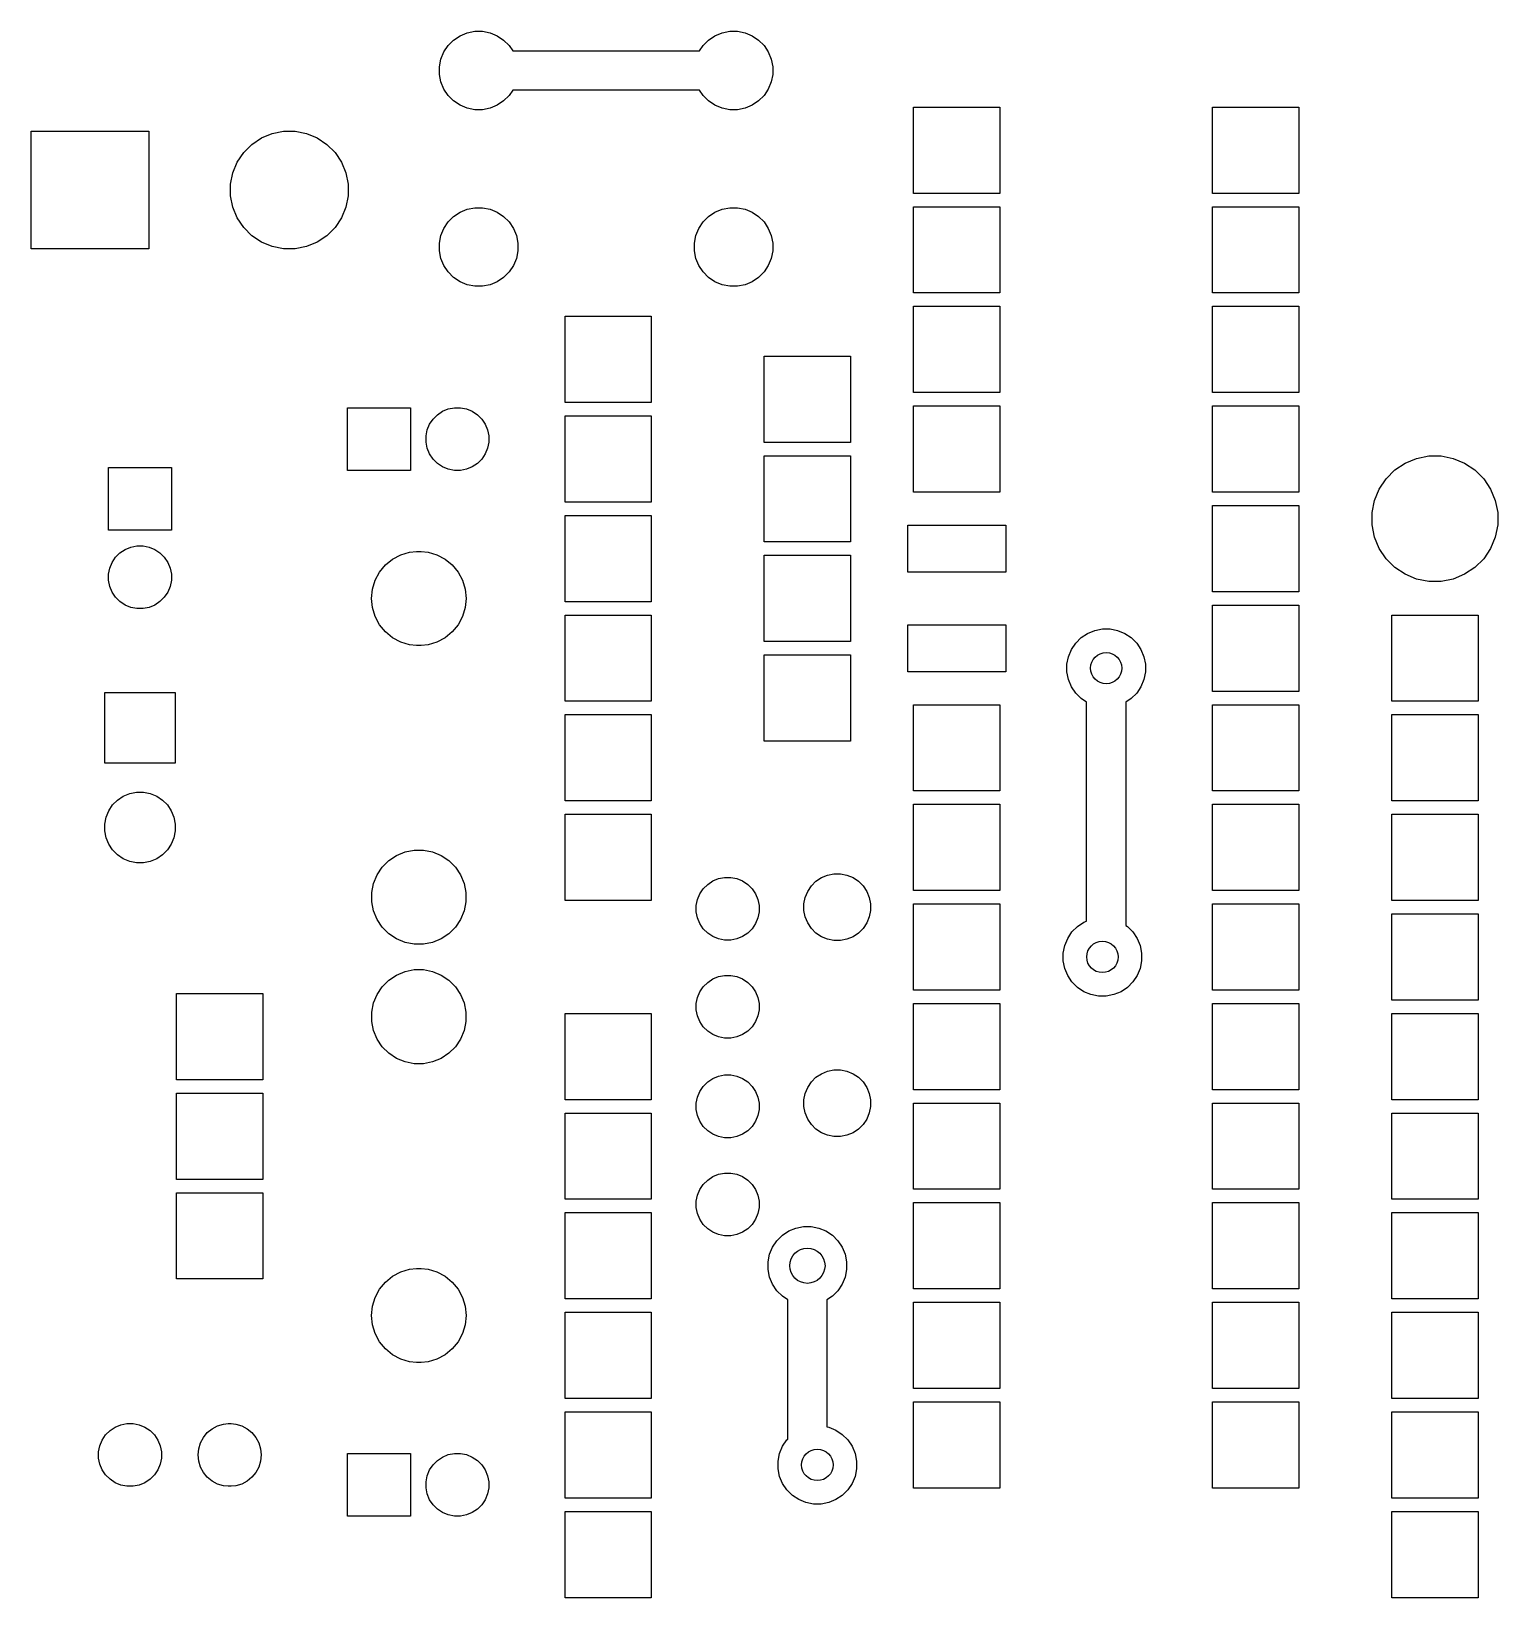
# Model space of a CAD drawing. Extents: x 42.1 to 123.4, y -108.2 to -41.2.
# Drawn here: x 82.57 to 119.96, y -81.62 to -41.67 of the extents above; entities that cross this region are included whole.
import ezdxf

# ---------------------------------------------------------------- set-up
doc = ezdxf.new("R2010")
doc.units = 0
doc.header["$MEASUREMENT"] = 0
doc.layers.add('BLACK', color=7, linetype='CONTINUOUS')

msp = doc.modelspace()

# ---------------------------------------------------------------- linework, layer by layer
at = {"layer": 'BLACK', "linetype": 'CONTINUOUS'}
for p, q in [((93.2032, -42.0345), (93.3425, -41.8952)), ((93.3425, -41.8952), (93.5063, -41.7858)), ((93.5063, -41.7858), (93.6883, -41.7104)), ((93.6883, -41.7104), (93.8815, -41.672)), ((93.8815, -41.672), (94.0785, -41.672)), ((94.0785, -41.672), (94.2717, -41.7104)), ((94.2717, -41.7104), (94.4537, -41.7858)), ((94.4537, -41.7858), (94.6175, -41.8952)), ((94.6175, -41.8952), (94.7568, -42.0345)), ((99.7032, -42.0345), (99.8425, -41.8952)), ((99.8425, -41.8952), (100.006, -41.7858)), ((100.006, -41.7858), (100.188, -41.7104)), ((100.188, -41.7104), (100.382, -41.672)), ((100.382, -41.672), (100.578, -41.672)), ((100.578, -41.672), (100.772, -41.7104)), ((100.772, -41.7104), (100.954, -41.7858)), ((100.954, -41.7858), (101.117, -41.8952)), ((101.117, -41.8952), (101.257, -42.0345)), ((93.0184, -42.3803), (93.0938, -42.1983)), ((93.0938, -42.1983), (93.2032, -42.0345)), ((94.7568, -42.0345), (94.8486, -42.172)), ((94.8486, -42.172), (99.6114, -42.172)), ((99.6114, -42.172), (99.7032, -42.0345)), ((101.257, -42.0345), (101.366, -42.1983)), ((101.366, -42.1983), (101.442, -42.3803)), ((92.98, -42.5735), (93.0184, -42.3803)), ((92.98, -42.7705), (92.98, -42.5735)), ((101.442, -42.3803), (101.48, -42.5735)), ((101.48, -42.5735), (101.48, -42.7705)), ((93.0184, -42.9637), (92.98, -42.7705)), ((93.0938, -43.1457), (93.0184, -42.9637)), ((101.442, -42.9637), (101.366, -43.1457)), ((101.48, -42.7705), (101.442, -42.9637)), ((93.2032, -43.3095), (93.0938, -43.1457)), ((93.3425, -43.4488), (93.2032, -43.3095)), ((93.5063, -43.5582), (93.3425, -43.4488)), ((94.6175, -43.4488), (94.4537, -43.5582)), ((94.7568, -43.3095), (94.6175, -43.4488)), ((94.8486, -43.172), (94.7568, -43.3095)), ((99.6114, -43.172), (94.8486, -43.172)), ((99.7032, -43.3095), (99.6114, -43.172)), ((99.8425, -43.4488), (99.7032, -43.3095)), ((100.006, -43.5582), (99.8425, -43.4488)), ((101.117, -43.4488), (100.954, -43.5582)), ((101.257, -43.3095), (101.117, -43.4488)), ((101.366, -43.1457), (101.257, -43.3095)), ((93.6883, -43.6336), (93.5063, -43.5582)), ((93.8815, -43.672), (93.6883, -43.6336)), ((94.0785, -43.672), (93.8815, -43.672)), ((94.2717, -43.6336), (94.0785, -43.672)), ((94.4537, -43.5582), (94.2717, -43.6336)), ((100.188, -43.6336), (100.006, -43.5582)), ((100.382, -43.672), (100.188, -43.6336)), ((100.578, -43.672), (100.382, -43.672)), ((100.772, -43.6336), (100.578, -43.672)), ((100.954, -43.5582), (100.772, -43.6336)), ((105.072, -45.804), (105.072, -43.604)), ((105.072, -43.604), (107.272, -43.604)), ((107.272, -43.604), (107.272, -45.804)), ((112.692, -45.804), (112.692, -43.604)), ((112.692, -43.604), (114.892, -43.604)), ((114.892, -43.604), (114.892, -45.804)), ((82.574, -47.22), (82.574, -44.22)), ((82.574, -44.22), (85.574, -44.22)), ((85.574, -44.22), (85.574, -47.22)), ((88.4435, -44.3907), (88.7165, -44.2776)), ((88.7165, -44.2776), (89.0063, -44.22)), ((89.0063, -44.22), (89.3017, -44.22)), ((89.3017, -44.22), (89.5915, -44.2776)), ((89.5915, -44.2776), (89.8645, -44.3907)), ((87.9889, -44.7638), (88.1978, -44.5549)), ((88.1978, -44.5549), (88.4435, -44.3907)), ((89.8645, -44.3907), (90.1102, -44.5549)), ((90.1102, -44.5549), (90.3191, -44.7638)), ((87.7116, -45.2825), (87.8247, -45.0095)), ((87.8247, -45.0095), (87.9889, -44.7638)), ((90.3191, -44.7638), (90.4833, -45.0095)), ((90.4833, -45.0095), (90.5964, -45.2825)), ((87.654, -45.5723), (87.7116, -45.2825)), ((90.5964, -45.2825), (90.654, -45.5723)), ((87.654, -45.8677), (87.654, -45.5723)), ((87.7116, -46.1575), (87.654, -45.8677)), ((90.654, -45.8677), (90.5964, -46.1575)), ((90.654, -45.5723), (90.654, -45.8677)), ((107.272, -45.804), (105.072, -45.804)), ((114.892, -45.804), (112.692, -45.804)), ((87.8247, -46.4305), (87.7116, -46.1575)), ((90.5964, -46.1575), (90.4833, -46.4305)), ((93.3425, -46.3952), (93.5063, -46.2858)), ((93.5063, -46.2858), (93.6883, -46.2104)), ((93.6883, -46.2104), (93.8815, -46.172)), ((93.8815, -46.172), (94.0785, -46.172)), ((94.0785, -46.172), (94.2717, -46.2104)), ((94.2717, -46.2104), (94.4537, -46.2858)), ((94.4537, -46.2858), (94.6175, -46.3952)), ((99.8425, -46.3952), (100.006, -46.2858)), ((100.006, -46.2858), (100.188, -46.2104)), ((100.188, -46.2104), (100.382, -46.172)), ((100.382, -46.172), (100.578, -46.172)), ((100.578, -46.172), (100.772, -46.2104)), ((100.772, -46.2104), (100.954, -46.2858)), ((100.954, -46.2858), (101.117, -46.3952)), ((105.072, -48.344), (105.072, -46.144)), ((105.072, -46.144), (107.272, -46.144)), ((107.272, -46.144), (107.272, -48.344)), ((112.692, -48.344), (112.692, -46.144)), ((112.692, -46.144), (114.892, -46.144)), ((114.892, -46.144), (114.892, -48.344)), ((87.9889, -46.6762), (87.8247, -46.4305)), ((88.1978, -46.8851), (87.9889, -46.6762)), ((90.3191, -46.6762), (90.1102, -46.8851)), ((90.4833, -46.4305), (90.3191, -46.6762)), ((93.0184, -46.8803), (93.0938, -46.6983)), ((93.0938, -46.6983), (93.2032, -46.5345)), ((93.2032, -46.5345), (93.3425, -46.3952)), ((94.6175, -46.3952), (94.7568, -46.5345)), ((94.7568, -46.5345), (94.8662, -46.6983)), ((94.8662, -46.6983), (94.9416, -46.8803)), ((99.5184, -46.8803), (99.5938, -46.6983)), ((99.5938, -46.6983), (99.7032, -46.5345)), ((99.7032, -46.5345), (99.8425, -46.3952)), ((101.117, -46.3952), (101.257, -46.5345)), ((101.257, -46.5345), (101.366, -46.6983)), ((101.366, -46.6983), (101.442, -46.8803)), ((88.4435, -47.0493), (88.1978, -46.8851)), ((88.7165, -47.1624), (88.4435, -47.0493)), ((89.8645, -47.0493), (89.5915, -47.1624)), ((90.1102, -46.8851), (89.8645, -47.0493)), ((92.98, -47.0735), (93.0184, -46.8803)), ((92.98, -47.2705), (92.98, -47.0735)), ((94.9416, -46.8803), (94.98, -47.0735)), ((94.98, -47.0735), (94.98, -47.2705)), ((99.48, -47.0735), (99.5184, -46.8803)), ((99.48, -47.2705), (99.48, -47.0735)), ((101.442, -46.8803), (101.48, -47.0735)), ((101.48, -47.0735), (101.48, -47.2705)), ((85.574, -47.22), (82.574, -47.22)), ((89.0063, -47.22), (88.7165, -47.1624)), ((89.3017, -47.22), (89.0063, -47.22)), ((89.5915, -47.1624), (89.3017, -47.22)), ((93.0184, -47.4637), (92.98, -47.2705)), ((93.0938, -47.6457), (93.0184, -47.4637)), ((94.9416, -47.4637), (94.8662, -47.6457)), ((94.98, -47.2705), (94.9416, -47.4637)), ((99.5184, -47.4637), (99.48, -47.2705)), ((99.5938, -47.6457), (99.5184, -47.4637)), ((101.442, -47.4637), (101.366, -47.6457)), ((101.48, -47.2705), (101.442, -47.4637)), ((93.2032, -47.8095), (93.0938, -47.6457)), ((93.3425, -47.9488), (93.2032, -47.8095)), ((94.7568, -47.8095), (94.6175, -47.9488)), ((94.8662, -47.6457), (94.7568, -47.8095)), ((99.7032, -47.8095), (99.5938, -47.6457)), ((99.8425, -47.9488), (99.7032, -47.8095)), ((101.257, -47.8095), (101.117, -47.9488)), ((101.366, -47.6457), (101.257, -47.8095)), ((93.5063, -48.0582), (93.3425, -47.9488)), ((93.6883, -48.1336), (93.5063, -48.0582)), ((93.8815, -48.172), (93.6883, -48.1336)), ((94.0785, -48.172), (93.8815, -48.172)), ((94.2717, -48.1336), (94.0785, -48.172)), ((94.4537, -48.0582), (94.2717, -48.1336)), ((94.6175, -47.9488), (94.4537, -48.0582)), ((100.006, -48.0582), (99.8425, -47.9488)), ((100.188, -48.1336), (100.006, -48.0582)), ((100.382, -48.172), (100.188, -48.1336)), ((100.578, -48.172), (100.382, -48.172)), ((100.772, -48.1336), (100.578, -48.172)), ((100.954, -48.0582), (100.772, -48.1336)), ((101.117, -47.9488), (100.954, -48.0582)), ((107.272, -48.344), (105.072, -48.344)), ((105.072, -50.884), (105.072, -48.684)), ((105.072, -48.684), (107.272, -48.684)), ((107.272, -48.684), (107.272, -50.884)), ((114.892, -48.344), (112.692, -48.344)), ((112.692, -50.884), (112.692, -48.684)), ((112.692, -48.684), (114.892, -48.684)), ((114.892, -48.684), (114.892, -50.884)), ((96.182, -51.138), (96.182, -48.938)), ((96.182, -48.938), (98.382, -48.938)), ((98.382, -48.938), (98.382, -51.138)), ((101.262, -52.154), (101.262, -49.954)), ((101.262, -49.954), (103.462, -49.954)), ((103.462, -49.954), (103.462, -52.154)), ((107.272, -50.884), (105.072, -50.884)), ((114.892, -50.884), (112.692, -50.884)), ((90.64, -52.87), (90.64, -51.27)), ((90.64, -51.27), (92.24, -51.27)), ((92.24, -51.27), (92.24, -52.87)), ((92.8186, -51.56), (92.93, -51.4486)), ((92.93, -51.4486), (93.0611, -51.361)), ((93.0611, -51.361), (93.2066, -51.3007)), ((93.2066, -51.3007), (93.3612, -51.27)), ((93.3612, -51.27), (93.5188, -51.27)), ((93.5188, -51.27), (93.6734, -51.3007)), ((93.6734, -51.3007), (93.8189, -51.361)), ((93.8189, -51.361), (93.95, -51.4486)), ((93.95, -51.4486), (94.0614, -51.56)), ((98.382, -51.138), (96.182, -51.138)), ((96.182, -53.678), (96.182, -51.478)), ((96.182, -51.478), (98.382, -51.478)), ((98.382, -51.478), (98.382, -53.678)), ((105.072, -53.424), (105.072, -51.224)), ((105.072, -51.224), (107.272, -51.224)), ((107.272, -51.224), (107.272, -53.424)), ((112.692, -53.424), (112.692, -51.224)), ((112.692, -51.224), (114.892, -51.224)), ((114.892, -51.224), (114.892, -53.424)), ((92.64, -51.9912), (92.6707, -51.8366)), ((92.6707, -51.8366), (92.731, -51.6911)), ((92.731, -51.6911), (92.8186, -51.56)), ((94.0614, -51.56), (94.149, -51.6911)), ((94.149, -51.6911), (94.2093, -51.8366)), ((94.2093, -51.8366), (94.24, -51.9912)), ((92.64, -52.1488), (92.64, -51.9912)), ((92.6707, -52.3034), (92.64, -52.1488)), ((92.731, -52.4489), (92.6707, -52.3034)), ((94.2093, -52.3034), (94.149, -52.4489)), ((94.24, -52.1488), (94.2093, -52.3034)), ((94.24, -51.9912), (94.24, -52.1488)), ((103.462, -52.154), (101.262, -52.154)), ((92.8186, -52.58), (92.731, -52.4489)), ((92.93, -52.6914), (92.8186, -52.58)), ((93.0611, -52.779), (92.93, -52.6914)), ((93.95, -52.6914), (93.8189, -52.779)), ((94.0614, -52.58), (93.95, -52.6914)), ((94.149, -52.4489), (94.0614, -52.58)), ((101.262, -54.694), (101.262, -52.494)), ((101.262, -52.494), (103.462, -52.494)), ((103.462, -52.494), (103.462, -54.694)), ((117.344, -52.8592), (117.606, -52.6841)), ((117.606, -52.6841), (117.897, -52.5635)), ((117.897, -52.5635), (118.206, -52.502)), ((118.206, -52.502), (118.522, -52.502)), ((118.522, -52.502), (118.831, -52.5635)), ((118.831, -52.5635), (119.122, -52.6841)), ((119.122, -52.6841), (119.384, -52.8592)), ((84.544, -54.394), (84.544, -52.794)), ((84.544, -52.794), (86.144, -52.794)), ((86.144, -52.794), (86.144, -54.394)), ((92.24, -52.87), (90.64, -52.87)), ((93.2066, -52.8393), (93.0611, -52.779)), ((93.3612, -52.87), (93.2066, -52.8393)), ((93.5188, -52.87), (93.3612, -52.87)), ((93.6734, -52.8393), (93.5188, -52.87)), ((93.8189, -52.779), (93.6734, -52.8393)), ((116.946, -53.3441), (117.121, -53.0821)), ((117.121, -53.0821), (117.344, -52.8592)), ((119.384, -52.8592), (119.607, -53.0821)), ((119.607, -53.0821), (119.782, -53.3441)), ((107.272, -53.424), (105.072, -53.424)), ((114.892, -53.424), (112.692, -53.424)), ((116.825, -53.6353), (116.946, -53.3441)), ((119.782, -53.3441), (119.903, -53.6353)), ((98.382, -53.678), (96.182, -53.678)), ((112.692, -55.964), (112.692, -53.764)), ((112.692, -53.764), (114.892, -53.764)), ((114.892, -53.764), (114.892, -55.964)), ((116.764, -53.9444), (116.825, -53.6353)), ((119.903, -53.6353), (119.964, -53.9444)), ((96.182, -56.218), (96.182, -54.018)), ((96.182, -54.018), (98.382, -54.018)), ((98.382, -54.018), (98.382, -56.218)), ((104.922, -55.464), (104.922, -54.264)), ((104.922, -54.264), (107.422, -54.264)), ((107.422, -54.264), (107.422, -55.464)), ((116.764, -54.2596), (116.764, -53.9444)), ((116.825, -54.5687), (116.764, -54.2596)), ((119.964, -54.2596), (119.903, -54.5687)), ((119.964, -53.9444), (119.964, -54.2596)), ((86.144, -54.394), (84.544, -54.394)), ((103.462, -54.694), (101.262, -54.694)), ((116.946, -54.8599), (116.825, -54.5687)), ((119.903, -54.5687), (119.782, -54.8599)), ((84.635, -55.2151), (84.7226, -55.084)), ((84.7226, -55.084), (84.834, -54.9726)), ((84.834, -54.9726), (84.9651, -54.885)), ((84.9651, -54.885), (85.1106, -54.8247)), ((85.1106, -54.8247), (85.2652, -54.794)), ((85.2652, -54.794), (85.4228, -54.794)), ((85.4228, -54.794), (85.5774, -54.8247)), ((85.5774, -54.8247), (85.7229, -54.885)), ((85.7229, -54.885), (85.854, -54.9726)), ((85.854, -54.9726), (85.9654, -55.084)), ((85.9654, -55.084), (86.053, -55.2151)), ((91.7861, -55.1314), (91.9946, -55.02)), ((91.9946, -55.02), (92.2208, -54.9514)), ((92.2208, -54.9514), (92.397, -54.934)), ((92.397, -54.934), (92.5149, -54.934)), ((92.5149, -54.934), (92.6912, -54.9514)), ((92.6912, -54.9514), (92.9174, -55.02)), ((92.9174, -55.02), (93.1259, -55.1314)), ((101.262, -57.234), (101.262, -55.034)), ((101.262, -55.034), (103.462, -55.034)), ((103.462, -55.034), (103.462, -57.234)), ((117.121, -55.1219), (116.946, -54.8599)), ((117.344, -55.3448), (117.121, -55.1219)), ((119.607, -55.1219), (119.384, -55.3448)), ((119.782, -54.8599), (119.607, -55.1219)), ((84.544, -55.5152), (84.5747, -55.3606)), ((84.544, -55.6728), (84.544, -55.5152)), ((84.5747, -55.3606), (84.635, -55.2151)), ((86.053, -55.2151), (86.1133, -55.3606)), ((86.1133, -55.3606), (86.144, -55.5152)), ((86.144, -55.5152), (86.144, -55.6728)), ((91.342, -55.6726), (91.4534, -55.4641)), ((91.4534, -55.4641), (91.6034, -55.2814)), ((91.6034, -55.2814), (91.7861, -55.1314)), ((93.1259, -55.1314), (93.3086, -55.2814)), ((93.3086, -55.2814), (93.4586, -55.4641)), ((93.4586, -55.4641), (93.57, -55.6726)), ((107.422, -55.464), (104.922, -55.464)), ((117.606, -55.5199), (117.344, -55.3448)), ((117.897, -55.6405), (117.606, -55.5199)), ((119.122, -55.5199), (118.831, -55.6405)), ((119.384, -55.3448), (119.122, -55.5199)), ((84.5747, -55.8274), (84.544, -55.6728)), ((84.635, -55.9729), (84.5747, -55.8274)), ((86.1133, -55.8274), (86.053, -55.9729)), ((86.144, -55.6728), (86.1133, -55.8274)), ((91.2502, -56.134), (91.2734, -55.8988)), ((91.2734, -55.8988), (91.342, -55.6726)), ((93.57, -55.6726), (93.6386, -55.8988)), ((93.6386, -55.8988), (93.6618, -56.134)), ((118.206, -55.702), (117.897, -55.6405)), ((118.522, -55.702), (118.206, -55.702)), ((118.831, -55.6405), (118.522, -55.702)), ((84.7226, -56.104), (84.635, -55.9729)), ((84.834, -56.2154), (84.7226, -56.104)), ((84.9651, -56.303), (84.834, -56.2154)), ((85.1106, -56.3633), (84.9651, -56.303)), ((85.7229, -56.303), (85.5774, -56.3633)), ((85.854, -56.2154), (85.7229, -56.303)), ((85.9654, -56.104), (85.854, -56.2154)), ((86.053, -55.9729), (85.9654, -56.104)), ((91.2734, -56.3692), (91.2502, -56.134)), ((93.6618, -56.134), (93.6386, -56.3692)), ((98.382, -56.218), (96.182, -56.218)), ((114.892, -55.964), (112.692, -55.964)), ((112.692, -58.504), (112.692, -56.304)), ((112.692, -56.304), (114.892, -56.304)), ((114.892, -56.304), (114.892, -58.504)), ((85.2652, -56.394), (85.1106, -56.3633)), ((85.4228, -56.394), (85.2652, -56.394)), ((85.5774, -56.3633), (85.4228, -56.394)), ((91.342, -56.5954), (91.2734, -56.3692)), ((91.4534, -56.8039), (91.342, -56.5954)), ((93.57, -56.5954), (93.4586, -56.8039)), ((93.6386, -56.3692), (93.57, -56.5954)), ((96.182, -58.758), (96.182, -56.558)), ((96.182, -56.558), (98.382, -56.558)), ((98.382, -56.558), (98.382, -58.758)), ((117.264, -58.758), (117.264, -56.558)), ((117.264, -56.558), (119.464, -56.558)), ((119.464, -56.558), (119.464, -58.758)), ((91.6034, -56.9866), (91.4534, -56.8039)), ((91.7861, -57.1366), (91.6034, -56.9866)), ((93.3086, -56.9866), (93.1259, -57.1366)), ((93.4586, -56.8039), (93.3086, -56.9866)), ((104.922, -58.004), (104.922, -56.804)), ((104.922, -56.804), (107.422, -56.804)), ((107.422, -56.804), (107.422, -58.004)), ((109.345, -57.1352), (109.508, -57.0258)), ((109.508, -57.0258), (109.69, -56.9504)), ((109.69, -56.9504), (109.884, -56.912)), ((109.884, -56.912), (110.08, -56.912)), ((110.08, -56.912), (110.274, -56.9504)), ((110.274, -56.9504), (110.456, -57.0258)), ((110.456, -57.0258), (110.619, -57.1352)), ((91.9946, -57.248), (91.7861, -57.1366)), ((92.2208, -57.3166), (91.9946, -57.248)), ((92.397, -57.334), (92.2208, -57.3166)), ((92.5149, -57.334), (92.397, -57.334)), ((92.6912, -57.3166), (92.5149, -57.334)), ((92.9174, -57.248), (92.6912, -57.3166)), ((93.1259, -57.1366), (92.9174, -57.248)), ((103.462, -57.234), (101.262, -57.234)), ((109.02, -57.6203), (109.096, -57.4383)), ((109.096, -57.4383), (109.205, -57.2745)), ((109.205, -57.2745), (109.345, -57.1352)), ((110.619, -57.1352), (110.759, -57.2745)), ((110.759, -57.2745), (110.868, -57.4383)), ((110.868, -57.4383), (110.944, -57.6203)), ((101.262, -59.774), (101.262, -57.574)), ((101.262, -57.574), (103.462, -57.574)), ((103.462, -57.574), (103.462, -59.774)), ((108.982, -57.8135), (109.02, -57.6203)), ((108.982, -58.0105), (108.982, -57.8135)), ((110.944, -57.6203), (110.982, -57.8135)), ((110.982, -57.8135), (110.982, -58.0105)), ((107.422, -58.004), (104.922, -58.004)), ((109.02, -58.2037), (108.982, -58.0105)), ((109.096, -58.3857), (109.02, -58.2037)), ((110.944, -58.2037), (110.868, -58.3857)), ((110.982, -58.0105), (110.944, -58.2037)), ((84.444, -60.336), (84.444, -58.536)), ((84.444, -58.536), (86.244, -58.536)), ((86.244, -58.536), (86.244, -60.336)), ((109.205, -58.5495), (109.096, -58.3857)), ((109.345, -58.6888), (109.205, -58.5495)), ((109.482, -58.7806), (109.345, -58.6888)), ((110.619, -58.6888), (110.482, -58.7806)), ((110.759, -58.5495), (110.619, -58.6888)), ((110.868, -58.3857), (110.759, -58.5495)), ((114.892, -58.504), (112.692, -58.504)), ((98.382, -58.758), (96.182, -58.758)), ((96.182, -61.298), (96.182, -59.098)), ((96.182, -59.098), (98.382, -59.098)), ((98.382, -59.098), (98.382, -61.298)), ((105.072, -61.044), (105.072, -58.844)), ((105.072, -58.844), (107.272, -58.844)), ((107.272, -58.844), (107.272, -61.044)), ((109.482, -64.3629), (109.482, -58.7806)), ((110.482, -58.7806), (110.482, -64.4735)), ((112.692, -61.044), (112.692, -58.844)), ((112.692, -58.844), (114.892, -58.844)), ((114.892, -58.844), (114.892, -61.044)), ((119.464, -58.758), (117.264, -58.758)), ((117.264, -61.298), (117.264, -59.098)), ((117.264, -59.098), (119.464, -59.098)), ((119.464, -59.098), (119.464, -61.298)), ((103.462, -59.774), (101.262, -59.774)), ((86.244, -60.336), (84.444, -60.336)), ((84.9177, -61.1784), (85.0815, -61.1106)), ((85.0815, -61.1106), (85.2554, -61.076)), ((85.2554, -61.076), (85.4326, -61.076)), ((85.4326, -61.076), (85.6065, -61.1106)), ((85.6065, -61.1106), (85.7703, -61.1784)), ((107.272, -61.044), (105.072, -61.044)), ((114.892, -61.044), (112.692, -61.044)), ((84.5464, -61.5497), (84.6449, -61.4023)), ((84.6449, -61.4023), (84.7703, -61.2769)), ((84.7703, -61.2769), (84.9177, -61.1784)), ((85.7703, -61.1784), (85.9177, -61.2769)), ((85.9177, -61.2769), (86.0431, -61.4023)), ((86.0431, -61.4023), (86.1416, -61.5497)), ((98.382, -61.298), (96.182, -61.298)), ((105.072, -63.584), (105.072, -61.384)), ((105.072, -61.384), (107.272, -61.384)), ((107.272, -61.384), (107.272, -63.584)), ((112.692, -63.584), (112.692, -61.384)), ((112.692, -61.384), (114.892, -61.384)), ((114.892, -61.384), (114.892, -63.584)), ((119.464, -61.298), (117.264, -61.298)), ((84.444, -61.8874), (84.4786, -61.7135)), ((84.444, -62.0646), (84.444, -61.8874)), ((84.4786, -61.7135), (84.5464, -61.5497)), ((86.1416, -61.5497), (86.2094, -61.7135)), ((86.2094, -61.7135), (86.244, -61.8874)), ((86.244, -61.8874), (86.244, -62.0646)), ((96.182, -63.838), (96.182, -61.638)), ((96.182, -61.638), (98.382, -61.638)), ((98.382, -61.638), (98.382, -63.838)), ((117.264, -63.838), (117.264, -61.638)), ((117.264, -61.638), (119.464, -61.638)), ((119.464, -61.638), (119.464, -63.838)), ((84.4786, -62.2385), (84.444, -62.0646)), ((84.5464, -62.4023), (84.4786, -62.2385)), ((86.2094, -62.2385), (86.1416, -62.4023)), ((86.244, -62.0646), (86.2094, -62.2385)), ((84.6449, -62.5497), (84.5464, -62.4023)), ((84.7703, -62.6751), (84.6449, -62.5497)), ((84.9177, -62.7736), (84.7703, -62.6751)), ((85.9177, -62.6751), (85.7703, -62.7736)), ((86.0431, -62.5497), (85.9177, -62.6751)), ((86.1416, -62.4023), (86.0431, -62.5497)), ((91.691, -62.8219), (91.8876, -62.6906)), ((91.8876, -62.6906), (92.106, -62.6001)), ((92.106, -62.6001), (92.3378, -62.554)), ((92.3378, -62.554), (92.5742, -62.554)), ((92.5742, -62.554), (92.806, -62.6001)), ((92.806, -62.6001), (93.0244, -62.6906)), ((93.0244, -62.6906), (93.221, -62.8219)), ((85.0815, -62.8414), (84.9177, -62.7736)), ((85.2554, -62.876), (85.0815, -62.8414)), ((85.4326, -62.876), (85.2554, -62.876)), ((85.6065, -62.8414), (85.4326, -62.876)), ((85.7703, -62.7736), (85.6065, -62.8414)), ((91.3926, -63.1856), (91.5239, -62.989)), ((91.5239, -62.989), (91.691, -62.8219)), ((93.221, -62.8219), (93.3881, -62.989)), ((93.3881, -62.989), (93.5194, -63.1856)), ((91.256, -63.6358), (91.3021, -63.404)), ((91.3021, -63.404), (91.3926, -63.1856)), ((93.5194, -63.1856), (93.6099, -63.404)), ((93.6099, -63.404), (93.656, -63.6358)), ((99.7086, -63.538), (99.82, -63.4266)), ((99.82, -63.4266), (99.9511, -63.339)), ((99.9511, -63.339), (100.097, -63.2787)), ((100.097, -63.2787), (100.251, -63.248)), ((100.251, -63.248), (100.409, -63.248)), ((100.409, -63.248), (100.563, -63.2787)), ((100.563, -63.2787), (100.709, -63.339)), ((100.709, -63.339), (100.84, -63.4266)), ((100.84, -63.4266), (100.951, -63.538)), ((102.371, -63.6054), (102.464, -63.4662)), ((102.464, -63.4662), (102.582, -63.3478)), ((102.582, -63.3478), (102.721, -63.2547)), ((102.721, -63.2547), (102.876, -63.1907)), ((102.876, -63.1907), (103.04, -63.158)), ((103.04, -63.158), (103.208, -63.158)), ((103.208, -63.158), (103.372, -63.1907)), ((103.372, -63.1907), (103.527, -63.2547)), ((103.527, -63.2547), (103.666, -63.3478)), ((103.666, -63.3478), (103.784, -63.4662)), ((103.784, -63.4662), (103.877, -63.6054)), ((91.256, -63.8722), (91.256, -63.6358)), ((91.3021, -64.104), (91.256, -63.8722)), ((93.656, -63.8722), (93.6099, -64.104)), ((93.656, -63.6358), (93.656, -63.8722)), ((98.382, -63.838), (96.182, -63.838)), ((99.53, -63.9692), (99.5607, -63.8146)), ((99.5607, -63.8146), (99.621, -63.6691)), ((99.621, -63.6691), (99.7086, -63.538)), ((100.951, -63.538), (101.039, -63.6691)), ((101.039, -63.6691), (101.099, -63.8146)), ((101.099, -63.8146), (101.13, -63.9692)), ((102.274, -63.9243), (102.307, -63.7601)), ((102.307, -63.7601), (102.371, -63.6054)), ((103.877, -63.6054), (103.941, -63.7601)), ((103.941, -63.7601), (103.974, -63.9243)), ((107.272, -63.584), (105.072, -63.584)), ((114.892, -63.584), (112.692, -63.584)), ((119.464, -63.838), (117.264, -63.838)), ((91.3926, -64.3224), (91.3021, -64.104)), ((93.6099, -64.104), (93.5194, -64.3224)), ((99.53, -64.1268), (99.53, -63.9692)), ((99.5607, -64.2814), (99.53, -64.1268)), ((99.621, -64.4269), (99.5607, -64.2814)), ((101.099, -64.2814), (101.039, -64.4269)), ((101.13, -64.1268), (101.099, -64.2814)), ((101.13, -63.9692), (101.13, -64.1268)), ((102.274, -64.0917), (102.274, -63.9243)), ((102.307, -64.2559), (102.274, -64.0917)), ((102.371, -64.4106), (102.307, -64.2559)), ((103.941, -64.2559), (103.877, -64.4106)), ((103.974, -64.0917), (103.941, -64.2559)), ((103.974, -63.9243), (103.974, -64.0917)), ((105.072, -66.124), (105.072, -63.924)), ((105.072, -63.924), (107.272, -63.924)), ((107.272, -63.924), (107.272, -66.124)), ((112.692, -66.124), (112.692, -63.924)), ((112.692, -63.924), (114.892, -63.924)), ((114.892, -63.924), (114.892, -66.124)), ((117.264, -66.378), (117.264, -64.178)), ((117.264, -64.178), (119.464, -64.178)), ((119.464, -64.178), (119.464, -66.378)), ((91.5239, -64.519), (91.3926, -64.3224)), ((91.691, -64.6861), (91.5239, -64.519)), ((91.8876, -64.8174), (91.691, -64.6861)), ((93.221, -64.6861), (93.0244, -64.8174)), ((93.3881, -64.519), (93.221, -64.6861)), ((93.5194, -64.3224), (93.3881, -64.519)), ((99.7086, -64.558), (99.621, -64.4269)), ((99.82, -64.6694), (99.7086, -64.558)), ((99.9511, -64.757), (99.82, -64.6694)), ((100.84, -64.6694), (100.709, -64.757)), ((100.951, -64.558), (100.84, -64.6694)), ((101.039, -64.4269), (100.951, -64.558)), ((102.464, -64.5498), (102.371, -64.4106)), ((102.582, -64.6682), (102.464, -64.5498)), ((102.721, -64.7613), (102.582, -64.6682)), ((103.666, -64.6682), (103.527, -64.7613)), ((103.784, -64.5498), (103.666, -64.6682)), ((103.877, -64.4106), (103.784, -64.5498)), ((109, -64.8043), (109.109, -64.6405)), ((109.109, -64.6405), (109.249, -64.5012)), ((109.249, -64.5012), (109.412, -64.3918)), ((109.412, -64.3918), (109.482, -64.3629)), ((110.482, -64.4735), (110.523, -64.5012)), ((110.523, -64.5012), (110.663, -64.6405)), ((110.663, -64.6405), (110.772, -64.8043)), ((92.106, -64.9079), (91.8876, -64.8174)), ((92.3378, -64.954), (92.106, -64.9079)), ((92.5742, -64.954), (92.3378, -64.954)), ((92.806, -64.9079), (92.5742, -64.954)), ((93.0244, -64.8174), (92.806, -64.9079)), ((100.097, -64.8173), (99.9511, -64.757)), ((100.251, -64.848), (100.097, -64.8173)), ((100.409, -64.848), (100.251, -64.848)), ((100.563, -64.8173), (100.409, -64.848)), ((100.709, -64.757), (100.563, -64.8173)), ((102.876, -64.8253), (102.721, -64.7613)), ((103.04, -64.858), (102.876, -64.8253)), ((103.208, -64.858), (103.04, -64.858)), ((103.372, -64.8253), (103.208, -64.858)), ((103.527, -64.7613), (103.372, -64.8253)), ((108.886, -65.1795), (108.924, -64.9863)), ((108.924, -64.9863), (109, -64.8043)), ((110.772, -64.8043), (110.848, -64.9863)), ((110.848, -64.9863), (110.886, -65.1795)), ((108.886, -65.3765), (108.886, -65.1795)), ((108.924, -65.5697), (108.886, -65.3765)), ((110.886, -65.3765), (110.848, -65.5697)), ((110.886, -65.1795), (110.886, -65.3765)), ((91.5239, -66.037), (91.691, -65.8699)), ((91.691, -65.8699), (91.8876, -65.7386)), ((91.8876, -65.7386), (92.106, -65.6481)), ((92.106, -65.6481), (92.3378, -65.602)), ((92.3378, -65.602), (92.5742, -65.602)), ((92.5742, -65.602), (92.806, -65.6481)), ((92.806, -65.6481), (93.0244, -65.7386)), ((93.0244, -65.7386), (93.221, -65.8699)), ((93.221, -65.8699), (93.3881, -66.037)), ((99.82, -65.9266), (99.9511, -65.839)), ((99.9511, -65.839), (100.097, -65.7787)), ((100.097, -65.7787), (100.251, -65.748)), ((100.251, -65.748), (100.409, -65.748)), ((100.409, -65.748), (100.563, -65.7787)), ((100.563, -65.7787), (100.709, -65.839)), ((100.709, -65.839), (100.84, -65.9266)), ((109, -65.7517), (108.924, -65.5697)), ((109.109, -65.9155), (109, -65.7517)), ((110.772, -65.7517), (110.663, -65.9155)), ((110.848, -65.5697), (110.772, -65.7517)), ((86.276, -68.41), (86.276, -66.21)), ((86.276, -66.21), (88.476, -66.21)), ((88.476, -66.21), (88.476, -68.41)), ((91.3021, -66.452), (91.3926, -66.2336)), ((91.3926, -66.2336), (91.5239, -66.037)), ((93.3881, -66.037), (93.5194, -66.2336)), ((93.5194, -66.2336), (93.6099, -66.452)), ((99.5607, -66.3146), (99.621, -66.1691)), ((99.621, -66.1691), (99.7086, -66.038)), ((99.7086, -66.038), (99.82, -65.9266)), ((100.84, -65.9266), (100.951, -66.038)), ((100.951, -66.038), (101.039, -66.1691)), ((101.039, -66.1691), (101.099, -66.3146)), ((107.272, -66.124), (105.072, -66.124)), ((109.249, -66.0548), (109.109, -65.9155)), ((109.412, -66.1642), (109.249, -66.0548)), ((109.594, -66.2396), (109.412, -66.1642)), ((109.788, -66.278), (109.594, -66.2396)), ((109.984, -66.278), (109.788, -66.278)), ((110.178, -66.2396), (109.984, -66.278)), ((110.36, -66.1642), (110.178, -66.2396)), ((110.523, -66.0548), (110.36, -66.1642)), ((110.663, -65.9155), (110.523, -66.0548)), ((114.892, -66.124), (112.692, -66.124)), ((91.256, -66.6838), (91.3021, -66.452)), ((91.256, -66.9202), (91.256, -66.6838)), ((93.6099, -66.452), (93.656, -66.6838)), ((93.656, -66.6838), (93.656, -66.9202)), ((99.53, -66.4692), (99.5607, -66.3146)), ((99.53, -66.6268), (99.53, -66.4692)), ((99.5607, -66.7814), (99.53, -66.6268)), ((101.099, -66.3146), (101.13, -66.4692)), ((101.13, -66.6268), (101.099, -66.7814)), ((101.13, -66.4692), (101.13, -66.6268)), ((105.072, -68.664), (105.072, -66.464)), ((105.072, -66.464), (107.272, -66.464)), ((107.272, -66.464), (107.272, -68.664)), ((112.692, -68.664), (112.692, -66.464)), ((112.692, -66.464), (114.892, -66.464)), ((114.892, -66.464), (114.892, -68.664)), ((119.464, -66.378), (117.264, -66.378)), ((91.3021, -67.152), (91.256, -66.9202)), ((93.656, -66.9202), (93.6099, -67.152)), ((96.182, -68.918), (96.182, -66.718)), ((96.182, -66.718), (98.382, -66.718)), ((98.382, -66.718), (98.382, -68.918)), ((99.621, -66.9269), (99.5607, -66.7814)), ((99.7086, -67.058), (99.621, -66.9269)), ((99.82, -67.1694), (99.7086, -67.058)), ((100.951, -67.058), (100.84, -67.1694)), ((101.039, -66.9269), (100.951, -67.058)), ((101.099, -66.7814), (101.039, -66.9269)), ((117.264, -68.918), (117.264, -66.718)), ((117.264, -66.718), (119.464, -66.718)), ((119.464, -66.718), (119.464, -68.918)), ((91.3926, -67.3704), (91.3021, -67.152)), ((91.5239, -67.567), (91.3926, -67.3704)), ((93.5194, -67.3704), (93.3881, -67.567)), ((93.6099, -67.152), (93.5194, -67.3704)), ((99.9511, -67.257), (99.82, -67.1694)), ((100.097, -67.3173), (99.9511, -67.257)), ((100.251, -67.348), (100.097, -67.3173)), ((100.409, -67.348), (100.251, -67.348)), ((100.563, -67.3173), (100.409, -67.348)), ((100.709, -67.257), (100.563, -67.3173)), ((100.84, -67.1694), (100.709, -67.257)), ((91.691, -67.7341), (91.5239, -67.567)), ((91.8876, -67.8654), (91.691, -67.7341)), ((92.106, -67.9559), (91.8876, -67.8654)), ((93.0244, -67.8654), (92.806, -67.9559)), ((93.221, -67.7341), (93.0244, -67.8654)), ((93.3881, -67.567), (93.221, -67.7341)), ((92.3378, -68.002), (92.106, -67.9559)), ((92.5742, -68.002), (92.3378, -68.002)), ((92.806, -67.9559), (92.5742, -68.002)), ((100.097, -68.3187), (100.251, -68.288)), ((100.251, -68.288), (100.409, -68.288)), ((100.409, -68.288), (100.563, -68.3187)), ((102.582, -68.3478), (102.721, -68.2547)), ((102.721, -68.2547), (102.876, -68.1907)), ((102.876, -68.1907), (103.04, -68.158)), ((103.04, -68.158), (103.208, -68.158)), ((103.208, -68.158), (103.372, -68.1907)), ((103.372, -68.1907), (103.527, -68.2547)), ((103.527, -68.2547), (103.666, -68.3478)), ((88.476, -68.41), (86.276, -68.41)), ((99.621, -68.7091), (99.7086, -68.578)), ((99.7086, -68.578), (99.82, -68.4666)), ((99.82, -68.4666), (99.9511, -68.379)), ((99.9511, -68.379), (100.097, -68.3187)), ((100.563, -68.3187), (100.709, -68.379)), ((100.709, -68.379), (100.84, -68.4666)), ((100.84, -68.4666), (100.951, -68.578)), ((100.951, -68.578), (101.039, -68.7091)), ((102.307, -68.7601), (102.371, -68.6054)), ((102.371, -68.6054), (102.464, -68.4662)), ((102.464, -68.4662), (102.582, -68.3478)), ((103.666, -68.3478), (103.784, -68.4662)), ((103.784, -68.4662), (103.877, -68.6054)), ((103.877, -68.6054), (103.941, -68.7601)), ((107.272, -68.664), (105.072, -68.664)), ((114.892, -68.664), (112.692, -68.664)), ((86.276, -70.95), (86.276, -68.75)), ((86.276, -68.75), (88.476, -68.75)), ((88.476, -68.75), (88.476, -70.95)), ((98.382, -68.918), (96.182, -68.918)), ((99.53, -69.0092), (99.5607, -68.8546)), ((99.53, -69.1668), (99.53, -69.0092)), ((99.5607, -68.8546), (99.621, -68.7091)), ((101.039, -68.7091), (101.099, -68.8546)), ((101.099, -68.8546), (101.13, -69.0092)), ((101.13, -69.0092), (101.13, -69.1668)), ((102.274, -68.9243), (102.307, -68.7601)), ((102.274, -69.0917), (102.274, -68.9243)), ((102.307, -69.2559), (102.274, -69.0917)), ((103.941, -68.7601), (103.974, -68.9243)), ((103.974, -69.0917), (103.941, -69.2559)), ((103.974, -68.9243), (103.974, -69.0917)), ((105.072, -71.204), (105.072, -69.004)), ((105.072, -69.004), (107.272, -69.004)), ((107.272, -69.004), (107.272, -71.204)), ((112.692, -71.204), (112.692, -69.004)), ((112.692, -69.004), (114.892, -69.004)), ((114.892, -69.004), (114.892, -71.204)), ((119.464, -68.918), (117.264, -68.918)), ((96.182, -71.458), (96.182, -69.258)), ((96.182, -69.258), (98.382, -69.258)), ((98.382, -69.258), (98.382, -71.458)), ((99.5607, -69.3214), (99.53, -69.1668)), ((99.621, -69.4669), (99.5607, -69.3214)), ((99.7086, -69.598), (99.621, -69.4669)), ((101.039, -69.4669), (100.951, -69.598)), ((101.099, -69.3214), (101.039, -69.4669)), ((101.13, -69.1668), (101.099, -69.3214)), ((102.371, -69.4106), (102.307, -69.2559)), ((102.464, -69.5498), (102.371, -69.4106)), ((103.877, -69.4106), (103.784, -69.5498)), ((103.941, -69.2559), (103.877, -69.4106)), ((117.264, -71.458), (117.264, -69.258)), ((117.264, -69.258), (119.464, -69.258)), ((119.464, -69.258), (119.464, -71.458)), ((99.82, -69.7094), (99.7086, -69.598)), ((99.9511, -69.797), (99.82, -69.7094)), ((100.097, -69.8573), (99.9511, -69.797)), ((100.251, -69.888), (100.097, -69.8573)), ((100.409, -69.888), (100.251, -69.888)), ((100.563, -69.8573), (100.409, -69.888)), ((100.709, -69.797), (100.563, -69.8573)), ((100.84, -69.7094), (100.709, -69.797)), ((100.951, -69.598), (100.84, -69.7094)), ((102.582, -69.6682), (102.464, -69.5498)), ((102.721, -69.7613), (102.582, -69.6682)), ((102.876, -69.8253), (102.721, -69.7613)), ((103.04, -69.858), (102.876, -69.8253)), ((103.208, -69.858), (103.04, -69.858)), ((103.372, -69.8253), (103.208, -69.858)), ((103.527, -69.7613), (103.372, -69.8253)), ((103.666, -69.6682), (103.527, -69.7613)), ((103.784, -69.5498), (103.666, -69.6682)), ((88.476, -70.95), (86.276, -70.95)), ((99.621, -71.2091), (99.7086, -71.078)), ((99.7086, -71.078), (99.82, -70.9666)), ((99.82, -70.9666), (99.9511, -70.879)), ((99.9511, -70.879), (100.097, -70.8187)), ((100.097, -70.8187), (100.251, -70.788)), ((100.251, -70.788), (100.409, -70.788)), ((100.409, -70.788), (100.563, -70.8187)), ((100.563, -70.8187), (100.709, -70.879)), ((100.709, -70.879), (100.84, -70.9666)), ((100.84, -70.9666), (100.951, -71.078)), ((100.951, -71.078), (101.039, -71.2091)), ((86.276, -73.49), (86.276, -71.29)), ((86.276, -71.29), (88.476, -71.29)), ((88.476, -71.29), (88.476, -73.49)), ((98.382, -71.458), (96.182, -71.458)), ((99.53, -71.5092), (99.5607, -71.3546)), ((99.5607, -71.3546), (99.621, -71.2091)), ((101.039, -71.2091), (101.099, -71.3546)), ((101.099, -71.3546), (101.13, -71.5092)), ((107.272, -71.204), (105.072, -71.204)), ((114.892, -71.204), (112.692, -71.204)), ((119.464, -71.458), (117.264, -71.458)), ((96.182, -73.998), (96.182, -71.798)), ((96.182, -71.798), (98.382, -71.798)), ((98.382, -71.798), (98.382, -73.998)), ((99.53, -71.6668), (99.53, -71.5092)), ((99.5607, -71.8214), (99.53, -71.6668)), ((99.621, -71.9669), (99.5607, -71.8214)), ((101.099, -71.8214), (101.039, -71.9669)), ((101.13, -71.6668), (101.099, -71.8214)), ((101.13, -71.5092), (101.13, -71.6668)), ((105.072, -73.744), (105.072, -71.544)), ((105.072, -71.544), (107.272, -71.544)), ((107.272, -71.544), (107.272, -73.744)), ((112.692, -73.744), (112.692, -71.544)), ((112.692, -71.544), (114.892, -71.544)), ((114.892, -71.544), (114.892, -73.744)), ((117.264, -73.998), (117.264, -71.798)), ((117.264, -71.798), (119.464, -71.798)), ((119.464, -71.798), (119.464, -73.998)), ((99.7086, -72.098), (99.621, -71.9669)), ((99.82, -72.2094), (99.7086, -72.098)), ((99.9511, -72.297), (99.82, -72.2094)), ((100.097, -72.3573), (99.9511, -72.297)), ((100.709, -72.297), (100.563, -72.3573)), ((100.84, -72.2094), (100.709, -72.297)), ((100.951, -72.098), (100.84, -72.2094)), ((101.039, -71.9669), (100.951, -72.098)), ((101.725, -72.3752), (101.888, -72.2658)), ((101.888, -72.2658), (102.07, -72.1904)), ((102.07, -72.1904), (102.264, -72.152)), ((102.264, -72.152), (102.46, -72.152)), ((102.46, -72.152), (102.654, -72.1904)), ((102.654, -72.1904), (102.836, -72.2658)), ((102.836, -72.2658), (102.999, -72.3752)), ((100.251, -72.388), (100.097, -72.3573)), ((100.409, -72.388), (100.251, -72.388)), ((100.563, -72.3573), (100.409, -72.388)), ((101.4, -72.8603), (101.476, -72.6783)), ((101.476, -72.6783), (101.585, -72.5145)), ((101.585, -72.5145), (101.725, -72.3752)), ((102.999, -72.3752), (103.139, -72.5145)), ((103.139, -72.5145), (103.248, -72.6783)), ((103.248, -72.6783), (103.324, -72.8603)), ((101.362, -73.0535), (101.4, -72.8603)), ((101.362, -73.2505), (101.362, -73.0535)), ((103.324, -72.8603), (103.362, -73.0535)), ((103.362, -73.0535), (103.362, -73.2505)), ((88.476, -73.49), (86.276, -73.49)), ((91.6034, -73.5694), (91.7861, -73.4194)), ((91.7861, -73.4194), (91.9946, -73.308)), ((91.9946, -73.308), (92.2208, -73.2394)), ((92.2208, -73.2394), (92.397, -73.222)), ((92.397, -73.222), (92.5149, -73.222)), ((92.5149, -73.222), (92.6912, -73.2394)), ((92.6912, -73.2394), (92.9174, -73.308)), ((92.9174, -73.308), (93.1259, -73.4194)), ((93.1259, -73.4194), (93.3086, -73.5694)), ((101.4, -73.4437), (101.362, -73.2505)), ((101.476, -73.6257), (101.4, -73.4437)), ((103.324, -73.4437), (103.248, -73.6257)), ((103.362, -73.2505), (103.324, -73.4437)), ((91.342, -73.9606), (91.4534, -73.7521)), ((91.4534, -73.7521), (91.6034, -73.5694)), ((93.3086, -73.5694), (93.4586, -73.7521)), ((93.4586, -73.7521), (93.57, -73.9606)), ((101.585, -73.7895), (101.476, -73.6257)), ((101.725, -73.9288), (101.585, -73.7895)), ((103.139, -73.7895), (102.999, -73.9288)), ((103.248, -73.6257), (103.139, -73.7895)), ((107.272, -73.744), (105.072, -73.744)), ((114.892, -73.744), (112.692, -73.744)), ((91.2502, -74.422), (91.2734, -74.1868)), ((91.2734, -74.1868), (91.342, -73.9606)), ((93.57, -73.9606), (93.6386, -74.1868)), ((93.6386, -74.1868), (93.6618, -74.422)), ((98.382, -73.998), (96.182, -73.998)), ((101.862, -74.0206), (101.725, -73.9288)), ((101.862, -77.5718), (101.862, -74.0206)), ((102.999, -73.9288), (102.862, -74.0206)), ((102.862, -74.0206), (102.862, -77.2613)), ((105.072, -76.284), (105.072, -74.084)), ((105.072, -74.084), (107.272, -74.084)), ((107.272, -74.084), (107.272, -76.284)), ((112.692, -76.284), (112.692, -74.084)), ((112.692, -74.084), (114.892, -74.084)), ((114.892, -74.084), (114.892, -76.284)), ((119.464, -73.998), (117.264, -73.998)), ((91.2734, -74.6572), (91.2502, -74.422)), ((91.342, -74.8834), (91.2734, -74.6572)), ((93.6386, -74.6572), (93.57, -74.8834)), ((93.6618, -74.422), (93.6386, -74.6572)), ((96.182, -76.538), (96.182, -74.338)), ((96.182, -74.338), (98.382, -74.338)), ((98.382, -74.338), (98.382, -76.538)), ((117.264, -76.538), (117.264, -74.338)), ((117.264, -74.338), (119.464, -74.338)), ((119.464, -74.338), (119.464, -76.538)), ((91.4534, -75.0919), (91.342, -74.8834)), ((91.6034, -75.2746), (91.4534, -75.0919)), ((93.4586, -75.0919), (93.3086, -75.2746)), ((93.57, -74.8834), (93.4586, -75.0919)), ((91.7861, -75.4246), (91.6034, -75.2746)), ((91.9946, -75.536), (91.7861, -75.4246)), ((93.1259, -75.4246), (92.9174, -75.536)), ((93.3086, -75.2746), (93.1259, -75.4246)), ((92.2208, -75.6046), (91.9946, -75.536)), ((92.397, -75.622), (92.2208, -75.6046)), ((92.5149, -75.622), (92.397, -75.622)), ((92.6912, -75.6046), (92.5149, -75.622)), ((92.9174, -75.536), (92.6912, -75.6046)), ((107.272, -76.284), (105.072, -76.284)), ((114.892, -76.284), (112.692, -76.284)), ((98.382, -76.538), (96.182, -76.538)), ((105.072, -78.824), (105.072, -76.624)), ((105.072, -76.624), (107.272, -76.624)), ((107.272, -76.624), (107.272, -78.824)), ((112.692, -78.824), (112.692, -76.624)), ((112.692, -76.624), (114.892, -76.624)), ((114.892, -76.624), (114.892, -78.824)), ((119.464, -76.538), (117.264, -76.538)), ((96.182, -79.078), (96.182, -76.878)), ((96.182, -76.878), (98.382, -76.878)), ((98.382, -76.878), (98.382, -79.078)), ((117.264, -79.078), (117.264, -76.878)), ((117.264, -76.878), (119.464, -76.878)), ((119.464, -76.878), (119.464, -79.078)), ((84.381, -77.5991), (84.4686, -77.468)), ((84.4686, -77.468), (84.58, -77.3566)), ((84.58, -77.3566), (84.7111, -77.269)), ((84.7111, -77.269), (84.8566, -77.2087)), ((84.8566, -77.2087), (85.0112, -77.178)), ((85.0112, -77.178), (85.1688, -77.178)), ((85.1688, -77.178), (85.3234, -77.2087)), ((85.3234, -77.2087), (85.4689, -77.269)), ((85.4689, -77.269), (85.6, -77.3566)), ((85.6, -77.3566), (85.7114, -77.468)), ((85.7114, -77.468), (85.799, -77.5991)), ((86.9616, -77.5314), (87.0616, -77.4096)), ((87.0616, -77.4096), (87.1834, -77.3096)), ((87.1834, -77.3096), (87.3224, -77.2353)), ((87.3224, -77.2353), (87.4732, -77.1896)), ((87.4732, -77.1896), (87.5907, -77.178)), ((87.5907, -77.178), (87.6693, -77.178)), ((87.6693, -77.178), (87.7868, -77.1896)), ((87.7868, -77.1896), (87.9376, -77.2353)), ((87.9376, -77.2353), (88.0766, -77.3096)), ((88.0766, -77.3096), (88.1984, -77.4096)), ((88.1984, -77.4096), (88.2984, -77.5314)), ((102.862, -77.2613), (102.908, -77.2704)), ((102.908, -77.2704), (103.09, -77.3458)), ((103.09, -77.3458), (103.253, -77.4552)), ((103.253, -77.4552), (103.393, -77.5945)), ((84.29, -77.8992), (84.3207, -77.7446)), ((84.3207, -77.7446), (84.381, -77.5991)), ((85.799, -77.5991), (85.8593, -77.7446)), ((85.8593, -77.7446), (85.89, -77.8992)), ((86.8261, -77.978), (86.8416, -77.8212)), ((86.8416, -77.8212), (86.8873, -77.6704)), ((86.8873, -77.6704), (86.9616, -77.5314)), ((88.2984, -77.5314), (88.3727, -77.6704)), ((88.3727, -77.6704), (88.4184, -77.8212)), ((88.4184, -77.8212), (88.4339, -77.978)), ((101.654, -77.9403), (101.73, -77.7583)), ((101.73, -77.7583), (101.839, -77.5945)), ((101.839, -77.5945), (101.862, -77.5718)), ((103.393, -77.5945), (103.502, -77.7583)), ((103.502, -77.7583), (103.578, -77.9403)), ((84.29, -78.0568), (84.29, -77.8992)), ((84.3207, -78.2114), (84.29, -78.0568)), ((84.381, -78.3569), (84.3207, -78.2114)), ((85.8593, -78.2114), (85.799, -78.3569)), ((85.89, -78.0568), (85.8593, -78.2114)), ((85.89, -77.8992), (85.89, -78.0568)), ((86.8416, -78.1348), (86.8261, -77.978)), ((86.8873, -78.2856), (86.8416, -78.1348)), ((86.9616, -78.4246), (86.8873, -78.2856)), ((88.3727, -78.2856), (88.2984, -78.4246)), ((88.4184, -78.1348), (88.3727, -78.2856)), ((88.4339, -77.978), (88.4184, -78.1348)), ((90.64, -79.54), (90.64, -77.94)), ((90.64, -77.94), (92.24, -77.94)), ((92.24, -77.94), (92.24, -79.54)), ((92.731, -78.3611), (92.8186, -78.23)), ((92.8186, -78.23), (92.93, -78.1186)), ((92.93, -78.1186), (93.0611, -78.031)), ((93.0611, -78.031), (93.2066, -77.9707)), ((93.2066, -77.9707), (93.3612, -77.94)), ((93.3612, -77.94), (93.5188, -77.94)), ((93.5188, -77.94), (93.6734, -77.9707)), ((93.6734, -77.9707), (93.8189, -78.031)), ((93.8189, -78.031), (93.95, -78.1186)), ((93.95, -78.1186), (94.0614, -78.23)), ((94.0614, -78.23), (94.149, -78.3611)), ((101.616, -78.1335), (101.654, -77.9403)), ((101.616, -78.3305), (101.616, -78.1335)), ((103.578, -77.9403), (103.616, -78.1335)), ((103.616, -78.1335), (103.616, -78.3305)), ((84.4686, -78.488), (84.381, -78.3569)), ((84.58, -78.5994), (84.4686, -78.488)), ((84.7111, -78.687), (84.58, -78.5994)), ((84.8566, -78.7473), (84.7111, -78.687)), ((85.4689, -78.687), (85.3234, -78.7473)), ((85.6, -78.5994), (85.4689, -78.687)), ((85.7114, -78.488), (85.6, -78.5994)), ((85.799, -78.3569), (85.7114, -78.488)), ((87.0616, -78.5464), (86.9616, -78.4246)), ((87.1834, -78.6464), (87.0616, -78.5464)), ((87.3224, -78.7207), (87.1834, -78.6464)), ((88.0766, -78.6464), (87.9376, -78.7207)), ((88.1984, -78.5464), (88.0766, -78.6464)), ((88.2984, -78.4246), (88.1984, -78.5464)), ((92.64, -78.6612), (92.6707, -78.5066)), ((92.64, -78.8188), (92.64, -78.6612)), ((92.6707, -78.5066), (92.731, -78.3611)), ((94.149, -78.3611), (94.2093, -78.5066)), ((94.2093, -78.5066), (94.24, -78.6612)), ((94.24, -78.6612), (94.24, -78.8188)), ((101.654, -78.5237), (101.616, -78.3305)), ((101.73, -78.7057), (101.654, -78.5237)), ((103.578, -78.5237), (103.502, -78.7057)), ((103.616, -78.3305), (103.578, -78.5237)), ((85.0112, -78.778), (84.8566, -78.7473)), ((85.1688, -78.778), (85.0112, -78.778)), ((85.3234, -78.7473), (85.1688, -78.778)), ((87.4732, -78.7664), (87.3224, -78.7207)), ((87.5907, -78.778), (87.4732, -78.7664)), ((87.6693, -78.778), (87.5907, -78.778)), ((87.7868, -78.7664), (87.6693, -78.778)), ((87.9376, -78.7207), (87.7868, -78.7664)), ((92.6707, -78.9734), (92.64, -78.8188)), ((92.731, -79.1189), (92.6707, -78.9734)), ((94.2093, -78.9734), (94.149, -79.1189)), ((94.24, -78.8188), (94.2093, -78.9734)), ((98.382, -79.078), (96.182, -79.078)), ((101.839, -78.8695), (101.73, -78.7057)), ((101.979, -79.0088), (101.839, -78.8695)), ((102.142, -79.1182), (101.979, -79.0088)), ((103.253, -79.0088), (103.09, -79.1182)), ((103.393, -78.8695), (103.253, -79.0088)), ((103.502, -78.7057), (103.393, -78.8695)), ((107.272, -78.824), (105.072, -78.824)), ((114.892, -78.824), (112.692, -78.824)), ((119.464, -79.078), (117.264, -79.078)), ((92.8186, -79.25), (92.731, -79.1189)), ((92.93, -79.3614), (92.8186, -79.25)), ((93.0611, -79.449), (92.93, -79.3614)), ((93.2066, -79.5093), (93.0611, -79.449)), ((93.8189, -79.449), (93.6734, -79.5093)), ((93.95, -79.3614), (93.8189, -79.449)), ((94.0614, -79.25), (93.95, -79.3614)), ((94.149, -79.1189), (94.0614, -79.25)), ((96.182, -81.618), (96.182, -79.418)), ((96.182, -79.418), (98.382, -79.418)), ((98.382, -79.418), (98.382, -81.618)), ((102.324, -79.1936), (102.142, -79.1182)), ((102.518, -79.232), (102.324, -79.1936)), ((102.714, -79.232), (102.518, -79.232)), ((102.908, -79.1936), (102.714, -79.232)), ((103.09, -79.1182), (102.908, -79.1936)), ((117.264, -81.618), (117.264, -79.418)), ((117.264, -79.418), (119.464, -79.418)), ((119.464, -79.418), (119.464, -81.618)), ((92.24, -79.54), (90.64, -79.54)), ((93.3612, -79.54), (93.2066, -79.5093)), ((93.5188, -79.54), (93.3612, -79.54)), ((93.6734, -79.5093), (93.5188, -79.54)), ((98.382, -81.618), (96.182, -81.618)), ((119.464, -81.618), (117.264, -81.618))]:
    msp.add_line(p, q, dxfattribs=at)
at = {"layer": 'BLACK'}
for centre, radius in [((109.982, -57.912), 0.4), ((109.886, -65.278), 0.4), ((102.362, -73.152), 0.45), ((102.616, -78.232), 0.4)]:
    msp.add_circle(centre, radius, dxfattribs=at)

doc.saveas('drawing.dxf')
